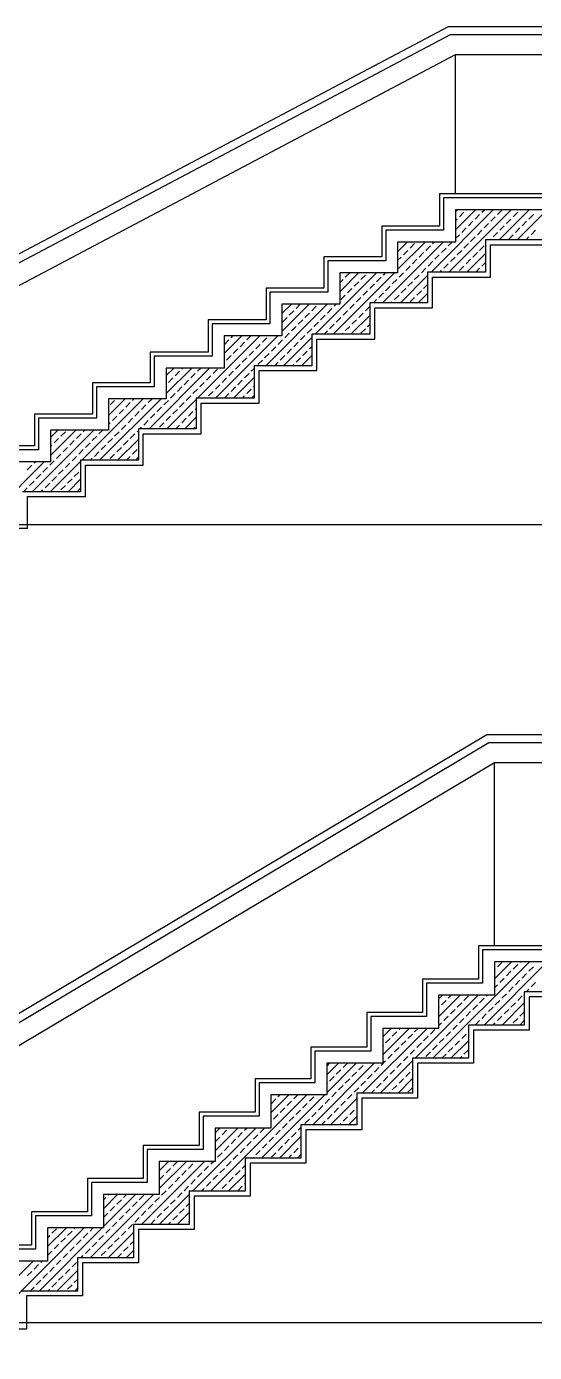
# Model space of a CAD drawing. Header units: millimetres. Extents: x 43168.9 to 43194.6, y -25545.1 to -25543.4.
# Drawn here: x 43184.2931 to 43184.3949, y -25544.5926 to -25544.3266 of the extents above; entities that cross this region are included whole.
import ezdxf

# ---------------------------------------------------------------- set-up
doc = ezdxf.new("R2010")
doc.units = ezdxf.units.MM
doc.header["$LTSCALE"] = 200
doc.linetypes.add('kesit_$0$HIDDEN2', pattern=[0.1875, 0.125, -0.0625])
for name, color, linetype in [('kaplama-gnl_sgh', 30, 'Continuous'), ('kesit_$0$gor-2_sgh', 161, 'Continuous'), ('kesit_$0$izd-alt_sgh', 8, 'kesit_$0$HIDDEN2'), ('kesit_$0$metal-mal._sgh', 122, 'Continuous'), ('kolon-b.a_sgh', 6, 'Continuous'), ('siva_sgh', 145, 'Continuous'), ('tarama-betonarme_sgh', 223, 'Continuous')]:
    doc.layers.add(name, color=color, linetype=linetype)

msp = doc.modelspace()

# ---------------------------------------------------------------- linework, layer by layer
at = {"layer": 'kaplama-gnl_sgh'}
for p, q in [((43184.44269, -25544.3602), (43184.37589, -25544.3602)), ((43184.37589, -25544.3602), (43184.37589, -25544.36669)), ((43184.44349, -25544.361), (43184.37669, -25544.361)), ((43184.37669, -25544.361), (43184.37669, -25544.36749)), ((43184.37589, -25544.36669), (43184.36429, -25544.36669)), ((43184.36429, -25544.36669), (43184.36429, -25544.37283)), ((43184.37669, -25544.36749), (43184.36509, -25544.36749)), ((43184.36509, -25544.36749), (43184.36509, -25544.37363)), ((43184.36429, -25544.37283), (43184.35269, -25544.37283)), ((43184.35269, -25544.37283), (43184.35269, -25544.37915)), ((43184.36509, -25544.37363), (43184.35349, -25544.37363)), ((43184.35349, -25544.37363), (43184.35349, -25544.37995)), ((43184.35269, -25544.37915), (43184.34109, -25544.37915)), ((43184.34109, -25544.37915), (43184.34109, -25544.38546)), ((43184.35349, -25544.37995), (43184.34189, -25544.37995)), ((43184.34189, -25544.37995), (43184.34189, -25544.38626)), ((43184.34109, -25544.38546), (43184.32949, -25544.38546)), ((43184.32949, -25544.38546), (43184.32949, -25544.39195)), ((43184.34189, -25544.38626), (43184.33029, -25544.38626)), ((43184.33029, -25544.38626), (43184.33029, -25544.39275)), ((43184.32949, -25544.39195), (43184.31789, -25544.39195)), ((43184.31789, -25544.39195), (43184.31789, -25544.3981)), ((43184.33029, -25544.39275), (43184.31869, -25544.39275)), ((43184.31869, -25544.39275), (43184.31869, -25544.3989)), ((43184.31789, -25544.3981), (43184.30629, -25544.3981)), ((43184.30629, -25544.3981), (43184.30629, -25544.40441)), ((43184.31869, -25544.3989), (43184.30709, -25544.3989)), ((43184.30709, -25544.3989), (43184.30709, -25544.40521)), ((43184.30629, -25544.40441), (43184.29469, -25544.40441)), ((43184.29469, -25544.40441), (43184.29469, -25544.41073)), ((43184.30709, -25544.40521), (43184.29549, -25544.40521)), ((43184.29549, -25544.40521), (43184.29549, -25544.41153)), ((43184.29469, -25544.41073), (43184.28309, -25544.41073)), ((43184.29549, -25544.41153), (43184.28389, -25544.41153)), ((43184.43169, -25544.51103), (43184.38369, -25544.51103)), ((43184.38369, -25544.51103), (43184.38369, -25544.51769)), ((43184.43249, -25544.51183), (43184.38449, -25544.51183)), ((43184.38449, -25544.51183), (43184.38449, -25544.51849)), ((43184.38369, -25544.51769), (43184.37249, -25544.51769)), ((43184.37249, -25544.51769), (43184.37249, -25544.52436)), ((43184.38449, -25544.51849), (43184.37329, -25544.51849)), ((43184.37329, -25544.51849), (43184.37329, -25544.52516)), ((43184.37249, -25544.52436), (43184.36129, -25544.52436)), ((43184.36129, -25544.52436), (43184.36129, -25544.53136)), ((43184.37329, -25544.52516), (43184.36209, -25544.52516)), ((43184.36209, -25544.52516), (43184.36209, -25544.53216)), ((43184.36129, -25544.53136), (43184.35009, -25544.53136)), ((43184.35009, -25544.53136), (43184.35009, -25544.53769)), ((43184.36209, -25544.53216), (43184.35089, -25544.53216)), ((43184.35089, -25544.53216), (43184.35089, -25544.53849)), ((43184.35009, -25544.53769), (43184.33889, -25544.53769)), ((43184.33889, -25544.53769), (43184.33889, -25544.54436)), ((43184.35089, -25544.53849), (43184.33969, -25544.53849)), ((43184.33969, -25544.53849), (43184.33969, -25544.54516)), ((43184.33889, -25544.54436), (43184.32769, -25544.54436)), ((43184.32769, -25544.54436), (43184.32769, -25544.55103)), ((43184.33969, -25544.54516), (43184.32849, -25544.54516)), ((43184.32849, -25544.54516), (43184.32849, -25544.55183)), ((43184.32769, -25544.55103), (43184.31649, -25544.55103)), ((43184.31649, -25544.55103), (43184.31649, -25544.55769)), ((43184.32849, -25544.55183), (43184.31729, -25544.55183)), ((43184.31729, -25544.55183), (43184.31729, -25544.55849)), ((43184.31649, -25544.55769), (43184.30529, -25544.55769)), ((43184.30529, -25544.55769), (43184.30529, -25544.56436)), ((43184.31729, -25544.55849), (43184.30609, -25544.55849)), ((43184.30609, -25544.55849), (43184.30609, -25544.56516)), ((43184.30529, -25544.56436), (43184.29409, -25544.56436)), ((43184.29409, -25544.56436), (43184.29409, -25544.57103)), ((43184.30609, -25544.56516), (43184.29489, -25544.56516)), ((43184.29489, -25544.56516), (43184.29489, -25544.57183)), ((43184.29409, -25544.57103), (43184.28289, -25544.57103)), ((43184.29489, -25544.57183), (43184.28369, -25544.57183))]:
    msp.add_line(p, q, dxfattribs=at)
at = {"layer": 'kesit_$0$gor-2_sgh'}
for p, q in [((43184.27469, -25544.38748), (43184.37909, -25544.33225)), ((43184.37909, -25544.3602), (43184.37909, -25544.33225)), ((43184.37909, -25544.33225), (43184.44224, -25544.33225)), ((43184.27489, -25544.54089), (43184.38689, -25544.47423)), ((43184.38689, -25544.51103), (43184.38689, -25544.47423)), ((43184.38689, -25544.47423), (43184.43489, -25544.47423))]:
    msp.add_line(p, q, dxfattribs=at)
at = {"layer": 'kesit_$0$izd-alt_sgh'}
for p, q in [((43185.17869, -25544.42656), (43183.58059, -25544.42656)), ((43183.07862, -25544.58656), (43185.19931, -25544.58656))]:
    msp.add_line(p, q, dxfattribs=at)
at = {"layer": 'kesit_$0$metal-mal._sgh'}
for p, q in [((43184.26909, -25544.3841), (43184.3777, -25544.32665)), ((43184.27069, -25544.38507), (43184.3781, -25544.32825)), ((43184.3777, -25544.32665), (43184.44076, -25544.32665)), ((43184.3781, -25544.32825), (43184.44118, -25544.32825)), ((43184.27203, -25544.53608), (43184.38535, -25544.46863)), ((43184.38535, -25544.46863), (43184.43335, -25544.46863)), ((43184.27284, -25544.53746), (43184.38579, -25544.47023)), ((43184.38579, -25544.47023), (43184.43379, -25544.47023))]:
    msp.add_line(p, q, dxfattribs=at)
at = {"layer": 'kolon-b.a_sgh'}
for p, q in [((43184.44589, -25544.3634), (43184.37909, -25544.3634)), ((43184.37909, -25544.3634), (43184.37909, -25544.36989)), ((43184.37909, -25544.36989), (43184.36749, -25544.36989)), ((43184.36749, -25544.36989), (43184.36749, -25544.37603)), ((43184.45189, -25544.3694), (43184.38509, -25544.3694)), ((43184.38509, -25544.3694), (43184.38509, -25544.37589)), ((43184.36749, -25544.37603), (43184.35589, -25544.37603)), ((43184.35589, -25544.37603), (43184.35589, -25544.38235)), ((43184.38509, -25544.37589), (43184.37349, -25544.37589)), ((43184.37349, -25544.37589), (43184.37349, -25544.38203)), ((43184.35589, -25544.38235), (43184.34429, -25544.38235)), ((43184.34429, -25544.38235), (43184.34429, -25544.38866)), ((43184.37349, -25544.38203), (43184.36189, -25544.38203)), ((43184.36189, -25544.38203), (43184.36189, -25544.38835)), ((43184.34429, -25544.38866), (43184.33269, -25544.38866)), ((43184.33269, -25544.38866), (43184.33269, -25544.39515)), ((43184.36189, -25544.38835), (43184.35029, -25544.38835)), ((43184.35029, -25544.38835), (43184.35029, -25544.39466)), ((43184.35029, -25544.39466), (43184.33869, -25544.39466)), ((43184.33869, -25544.39466), (43184.33869, -25544.40115)), ((43184.33269, -25544.39515), (43184.32109, -25544.39515)), ((43184.32109, -25544.39515), (43184.32109, -25544.4013)), ((43184.32109, -25544.4013), (43184.30949, -25544.4013)), ((43184.30949, -25544.4013), (43184.30949, -25544.40761)), ((43184.33869, -25544.40115), (43184.32709, -25544.40115)), ((43184.32709, -25544.40115), (43184.32709, -25544.4073)), ((43184.30949, -25544.40761), (43184.29789, -25544.40761)), ((43184.29789, -25544.40761), (43184.29789, -25544.41393)), ((43184.32709, -25544.4073), (43184.31549, -25544.4073)), ((43184.31549, -25544.4073), (43184.31549, -25544.41361)), ((43184.29789, -25544.41393), (43184.28629, -25544.41393)), ((43184.31549, -25544.41361), (43184.30389, -25544.41361)), ((43184.30389, -25544.41361), (43184.30389, -25544.41993)), ((43184.30389, -25544.41993), (43184.29229, -25544.41993)), ((43184.43489, -25544.51423), (43184.38689, -25544.51423)), ((43184.38689, -25544.51423), (43184.38689, -25544.52089)), ((43184.38689, -25544.52089), (43184.37569, -25544.52089)), ((43184.37569, -25544.52089), (43184.37569, -25544.52756)), ((43184.44089, -25544.52023), (43184.39289, -25544.52023)), ((43184.39289, -25544.52023), (43184.39289, -25544.52689)), ((43184.37569, -25544.52756), (43184.36449, -25544.52756)), ((43184.36449, -25544.52756), (43184.36449, -25544.53456)), ((43184.39289, -25544.52689), (43184.38169, -25544.52689)), ((43184.38169, -25544.52689), (43184.38169, -25544.53356)), ((43184.36449, -25544.53456), (43184.35329, -25544.53456)), ((43184.35329, -25544.53456), (43184.35329, -25544.54089)), ((43184.38169, -25544.53356), (43184.37049, -25544.53356)), ((43184.37049, -25544.53356), (43184.37049, -25544.54056)), ((43184.35329, -25544.54089), (43184.34209, -25544.54089)), ((43184.34209, -25544.54089), (43184.34209, -25544.54756)), ((43184.37049, -25544.54056), (43184.35929, -25544.54056)), ((43184.35929, -25544.54056), (43184.35929, -25544.54689)), ((43184.34209, -25544.54756), (43184.33089, -25544.54756)), ((43184.33089, -25544.54756), (43184.33089, -25544.55423)), ((43184.35929, -25544.54689), (43184.34809, -25544.54689)), ((43184.34809, -25544.54689), (43184.34809, -25544.55356)), ((43184.33089, -25544.55423), (43184.31969, -25544.55423)), ((43184.31969, -25544.55423), (43184.31969, -25544.56089)), ((43184.34809, -25544.55356), (43184.33689, -25544.55356)), ((43184.33689, -25544.55356), (43184.33689, -25544.56023)), ((43184.31969, -25544.56089), (43184.30849, -25544.56089)), ((43184.30849, -25544.56089), (43184.30849, -25544.56756)), ((43184.33689, -25544.56023), (43184.32569, -25544.56023)), ((43184.32569, -25544.56023), (43184.32569, -25544.56689)), ((43184.30849, -25544.56756), (43184.29729, -25544.56756)), ((43184.29729, -25544.56756), (43184.29729, -25544.57423)), ((43184.32569, -25544.56689), (43184.31449, -25544.56689)), ((43184.31449, -25544.56689), (43184.31449, -25544.57356)), ((43184.29729, -25544.57423), (43184.28609, -25544.57423)), ((43184.31449, -25544.57356), (43184.30329, -25544.57356)), ((43184.30329, -25544.57356), (43184.30329, -25544.58023)), ((43184.30329, -25544.58023), (43184.29209, -25544.58023))]:
    msp.add_line(p, q, dxfattribs=at)
at = {"layer": 'siva_sgh'}
for p, q in [((43184.38609, -25544.37689), (43184.38609, -25544.3704)), ((43184.38609, -25544.3704), (43184.45289, -25544.3704)), ((43184.37449, -25544.38303), (43184.37449, -25544.37689)), ((43184.37449, -25544.37689), (43184.38609, -25544.37689)), ((43184.36289, -25544.38935), (43184.36289, -25544.38303)), ((43184.36289, -25544.38303), (43184.37449, -25544.38303)), ((43184.35129, -25544.39566), (43184.35129, -25544.38935)), ((43184.35129, -25544.38935), (43184.36289, -25544.38935)), ((43184.33969, -25544.40215), (43184.33969, -25544.39566)), ((43184.33969, -25544.39566), (43184.35129, -25544.39566)), ((43184.32809, -25544.4083), (43184.32809, -25544.40215)), ((43184.32809, -25544.40215), (43184.33969, -25544.40215)), ((43184.31649, -25544.41461), (43184.31649, -25544.4083)), ((43184.31649, -25544.4083), (43184.32809, -25544.4083)), ((43184.30489, -25544.42093), (43184.30489, -25544.41461)), ((43184.30489, -25544.41461), (43184.31649, -25544.41461)), ((43184.29329, -25544.42724), (43184.29329, -25544.42093)), ((43184.29329, -25544.42093), (43184.30489, -25544.42093)), ((43184.28729, -25544.42724), (43184.29329, -25544.42724)), ((43184.44189, -25544.52123), (43184.39389, -25544.52123)), ((43184.39389, -25544.52123), (43184.39389, -25544.52789)), ((43184.39389, -25544.52789), (43184.38269, -25544.52789)), ((43184.38269, -25544.52789), (43184.38269, -25544.53456)), ((43184.38269, -25544.53456), (43184.37149, -25544.53456)), ((43184.37149, -25544.53456), (43184.37149, -25544.54156)), ((43184.37149, -25544.54156), (43184.36029, -25544.54156)), ((43184.36029, -25544.54156), (43184.36029, -25544.54789)), ((43184.36029, -25544.54789), (43184.34909, -25544.54789)), ((43184.34909, -25544.54789), (43184.34909, -25544.55456)), ((43184.34909, -25544.55456), (43184.33789, -25544.55456)), ((43184.33789, -25544.55456), (43184.33789, -25544.56123)), ((43184.33789, -25544.56123), (43184.32669, -25544.56123)), ((43184.32669, -25544.56123), (43184.32669, -25544.56789)), ((43184.32669, -25544.56789), (43184.31549, -25544.56789)), ((43184.31549, -25544.56789), (43184.31549, -25544.57456)), ((43184.31549, -25544.57456), (43184.30429, -25544.57456)), ((43184.30429, -25544.57456), (43184.30429, -25544.58123)), ((43184.30429, -25544.58123), (43184.29309, -25544.58123)), ((43184.29309, -25544.58123), (43184.29309, -25544.58789)), ((43184.29309, -25544.58789), (43184.28709, -25544.58789))]:
    msp.add_line(p, q, dxfattribs=at)
at = {"layer": 'tarama-betonarme_sgh'}
for p, q in [((43184.37419, -25544.37589), (43184.38667, -25544.3634)), ((43184.37778, -25544.37589), (43184.39027, -25544.3634)), ((43184.37909, -25544.3638), (43184.37949, -25544.3634)), ((43184.37909, -25544.36739), (43184.38308, -25544.3634)), ((43184.37909, -25544.3656), (43184.37943, -25544.36525)), ((43184.37988, -25544.3648), (43184.38078, -25544.3639)), ((43184.38123, -25544.36346), (43184.38129, -25544.3634)), ((43184.38303, -25544.36525), (43184.38392, -25544.36435)), ((43184.38437, -25544.3639), (43184.38488, -25544.3634)), ((43184.38617, -25544.3657), (43184.38707, -25544.3648)), ((43184.38752, -25544.36435), (43184.38841, -25544.36346)), ((43184.38786, -25544.3694), (43184.39386, -25544.3634)), ((43184.38931, -25544.36615), (43184.39021, -25544.36525)), ((43184.39066, -25544.3648), (43184.39156, -25544.3639)), ((43184.39145, -25544.3694), (43184.39745, -25544.3634)), ((43184.39201, -25544.36346), (43184.39206, -25544.3634)), ((43184.3938, -25544.36525), (43184.3947, -25544.36435)), ((43184.38033, -25544.36795), (43184.38123, -25544.36705)), ((43184.38168, -25544.3666), (43184.38258, -25544.3657)), ((43184.38348, -25544.36839), (43184.38437, -25544.3675)), ((43184.38482, -25544.36705), (43184.38572, -25544.36615)), ((43184.38662, -25544.36884), (43184.38752, -25544.36795)), ((43184.38797, -25544.3675), (43184.38886, -25544.3666)), ((43184.39111, -25544.36795), (43184.39201, -25544.36705)), ((43184.39246, -25544.3666), (43184.39335, -25544.3657)), ((43184.39425, -25544.36839), (43184.39515, -25544.3675)), ((43184.36445, -25544.38203), (43184.3766, -25544.36989)), ((43184.36749, -25544.37181), (43184.36941, -25544.36989)), ((43184.36749, -25544.3754), (43184.37301, -25544.36989)), ((43184.36749, -25544.37001), (43184.36762, -25544.36989)), ((43184.37001, -25544.37109), (43184.3709, -25544.37019)), ((43184.37315, -25544.37154), (43184.37405, -25544.37064)), ((43184.3745, -25544.37019), (43184.3748, -25544.36989)), ((43184.37764, -25544.37064), (43184.37839, -25544.36989)), ((43184.37909, -25544.36919), (43184.37988, -25544.36839)), ((43184.38078, -25544.37109), (43184.38168, -25544.37019)), ((43184.38213, -25544.36974), (43184.38303, -25544.36884)), ((43184.38392, -25544.37154), (43184.38482, -25544.37064)), ((43184.38606, -25544.3694), (43184.38617, -25544.36929)), ((43184.38976, -25544.36929), (43184.39066, -25544.36839)), ((43184.39325, -25544.3694), (43184.3938, -25544.36884)), ((43184.36749, -25544.3736), (43184.36821, -25544.37289)), ((43184.36866, -25544.37244), (43184.36956, -25544.37154)), ((43184.37045, -25544.37423), (43184.37135, -25544.37333)), ((43184.3718, -25544.37289), (43184.3727, -25544.37199)), ((43184.37494, -25544.37333), (43184.37584, -25544.37244)), ((43184.37629, -25544.37199), (43184.37719, -25544.37109)), ((43184.37809, -25544.37378), (43184.37899, -25544.37289)), ((43184.37943, -25544.37244), (43184.38033, -25544.37154)), ((43184.38123, -25544.37423), (43184.38213, -25544.37333)), ((43184.38137, -25544.37589), (43184.38509, -25544.37217)), ((43184.38258, -25544.37289), (43184.38348, -25544.37199)), ((43184.35095, -25544.38835), (43184.36327, -25544.37603)), ((43184.35454, -25544.38835), (43184.36686, -25544.37603)), ((43184.35589, -25544.37622), (43184.35608, -25544.37603)), ((43184.35589, -25544.37982), (43184.35967, -25544.37603)), ((43184.35698, -25544.37693), (43184.35788, -25544.37603)), ((43184.36462, -25544.37648), (43184.36506, -25544.37603)), ((43184.36776, -25544.37693), (43184.36866, -25544.37603)), ((43184.36911, -25544.37558), (43184.37001, -25544.37468)), ((43184.37225, -25544.37603), (43184.37315, -25544.37513)), ((43184.3736, -25544.37468), (43184.3745, -25544.37378)), ((43184.37599, -25544.37589), (43184.37629, -25544.37558)), ((43184.37674, -25544.37513), (43184.37764, -25544.37423)), ((43184.37988, -25544.37558), (43184.38078, -25544.37468)), ((43184.38317, -25544.37589), (43184.38392, -25544.37513)), ((43184.38437, -25544.37468), (43184.38509, -25544.37396)), ((43184.38497, -25544.37589), (43184.38509, -25544.37576)), ((43184.35589, -25544.37802), (43184.35653, -25544.37738)), ((43184.35878, -25544.37872), (43184.35968, -25544.37782)), ((43184.36013, -25544.37738), (43184.36103, -25544.37648)), ((43184.36192, -25544.37917), (43184.36282, -25544.37827)), ((43184.36327, -25544.37782), (43184.36417, -25544.37693)), ((43184.36507, -25544.37962), (43184.36596, -25544.37872)), ((43184.36641, -25544.37827), (43184.36731, -25544.37738)), ((43184.36804, -25544.38203), (43184.37349, -25544.37658)), ((43184.36956, -25544.37872), (43184.37045, -25544.37782)), ((43184.3709, -25544.37738), (43184.3718, -25544.37648)), ((43184.3727, -25544.37917), (43184.37349, -25544.37838)), ((43184.35609, -25544.38142), (43184.35698, -25544.38052)), ((43184.35743, -25544.38007), (43184.35833, -25544.37917)), ((43184.35923, -25544.38187), (43184.36013, -25544.38097)), ((43184.36058, -25544.38052), (43184.36147, -25544.37962)), ((43184.36265, -25544.38203), (43184.36327, -25544.38142)), ((43184.36372, -25544.38097), (43184.36462, -25544.38007)), ((43184.36686, -25544.38142), (43184.36776, -25544.38052)), ((43184.36821, -25544.38007), (43184.36911, -25544.37917)), ((43184.37001, -25544.38187), (43184.3709, -25544.38097)), ((43184.37135, -25544.38052), (43184.37225, -25544.37962)), ((43184.37163, -25544.38203), (43184.37349, -25544.38018)), ((43184.34104, -25544.39466), (43184.35336, -25544.38235)), ((43184.34429, -25544.38423), (43184.34617, -25544.38235)), ((43184.34429, -25544.38782), (43184.34977, -25544.38235)), ((43184.34429, -25544.38244), (43184.34438, -25544.38235)), ((43184.34576, -25544.38456), (43184.34666, -25544.38366)), ((43184.34711, -25544.38321), (43184.34797, -25544.38235)), ((43184.3489, -25544.38501), (43184.3498, -25544.38411)), ((43184.35025, -25544.38366), (43184.35115, -25544.38276)), ((43184.35339, -25544.38411), (43184.35429, -25544.38321)), ((43184.35474, -25544.38276), (43184.35515, -25544.38235)), ((43184.35653, -25544.38456), (43184.35743, -25544.38366)), ((43184.35788, -25544.38321), (43184.35878, -25544.38231)), ((43184.35968, -25544.38501), (43184.36058, -25544.38411)), ((43184.36103, -25544.38366), (43184.36189, -25544.3828)), ((43184.36625, -25544.38203), (43184.36641, -25544.38187)), ((43184.37343, -25544.38203), (43184.37349, -25544.38197)), ((43184.34441, -25544.38591), (43184.34531, -25544.38501)), ((43184.34755, -25544.38636), (43184.34845, -25544.38546)), ((43184.3507, -25544.3868), (43184.3516, -25544.38591)), ((43184.35204, -25544.38546), (43184.35294, -25544.38456)), ((43184.35384, -25544.38725), (43184.35474, -25544.38636)), ((43184.35519, -25544.38591), (43184.35609, -25544.38501)), ((43184.35813, -25544.38835), (43184.36189, -25544.38459)), ((43184.35833, -25544.38636), (43184.35923, -25544.38546)), ((43184.36147, -25544.3868), (43184.36189, -25544.38639)), ((43184.32737, -25544.40115), (43184.33986, -25544.38866)), ((43184.33097, -25544.40115), (43184.34345, -25544.38866)), ((43184.33269, -25544.39224), (43184.33627, -25544.38866)), ((43184.33408, -25544.38905), (43184.33447, -25544.38866)), ((43184.33723, -25544.3895), (43184.33806, -25544.38866)), ((43184.34037, -25544.38995), (43184.34127, -25544.38905)), ((43184.34463, -25544.39466), (43184.35029, -25544.38901)), ((43184.34486, -25544.38905), (43184.34576, -25544.38815)), ((43184.34621, -25544.3877), (43184.34711, -25544.3868)), ((43184.348, -25544.3895), (43184.3489, -25544.3886)), ((43184.34935, -25544.38815), (43184.35025, -25544.38725)), ((43184.35275, -25544.38835), (43184.35339, -25544.3877)), ((43184.35634, -25544.38835), (43184.35653, -25544.38815)), ((43184.35698, -25544.3877), (43184.35788, -25544.3868)), ((43184.36013, -25544.38815), (43184.36103, -25544.38725)), ((43184.36173, -25544.38835), (43184.36189, -25544.38818)), ((43184.33274, -25544.3904), (43184.33364, -25544.3895)), ((43184.33453, -25544.39219), (43184.33543, -25544.39129)), ((43184.33588, -25544.39085), (43184.33678, -25544.38995)), ((43184.33768, -25544.39264), (43184.33857, -25544.39174)), ((43184.33902, -25544.39129), (43184.33992, -25544.3904)), ((43184.34217, -25544.39174), (43184.34306, -25544.39085)), ((43184.34351, -25544.3904), (43184.34441, -25544.3895)), ((43184.34531, -25544.39219), (43184.34621, -25544.39129)), ((43184.34666, -25544.39085), (43184.34755, -25544.38995)), ((43184.34845, -25544.39264), (43184.34935, -25544.39174)), ((43184.3498, -25544.39129), (43184.35029, -25544.3908)), ((43184.33269, -25544.39404), (43184.33274, -25544.39399)), ((43184.33319, -25544.39354), (43184.33408, -25544.39264)), ((43184.33498, -25544.39534), (43184.33588, -25544.39444)), ((43184.33633, -25544.39399), (43184.33723, -25544.39309)), ((43184.33947, -25544.39444), (43184.34037, -25544.39354)), ((43184.34082, -25544.39309), (43184.34172, -25544.39219)), ((43184.34284, -25544.39466), (43184.34351, -25544.39399)), ((43184.34396, -25544.39354), (43184.34486, -25544.39264)), ((43184.34643, -25544.39466), (43184.34666, -25544.39444)), ((43184.34711, -25544.39399), (43184.348, -25544.39309)), ((43184.34823, -25544.39466), (43184.35029, -25544.3926)), ((43184.35025, -25544.39444), (43184.35029, -25544.3944)), ((43184.31763, -25544.4073), (43184.32978, -25544.39515)), ((43184.32109, -25544.39665), (43184.3226, -25544.39515)), ((43184.32109, -25544.40025), (43184.32619, -25544.39515)), ((43184.32151, -25544.39803), (43184.32241, -25544.39713)), ((43184.32286, -25544.39668), (43184.32376, -25544.39578)), ((43184.32421, -25544.39534), (43184.32439, -25544.39515)), ((43184.326, -25544.39713), (43184.3269, -25544.39623)), ((43184.32735, -25544.39578), (43184.32799, -25544.39515)), ((43184.32915, -25544.39758), (43184.33004, -25544.39668)), ((43184.33049, -25544.39623), (43184.33139, -25544.39534)), ((43184.33229, -25544.39803), (43184.33319, -25544.39713)), ((43184.33364, -25544.39668), (43184.33453, -25544.39578)), ((43184.33456, -25544.40115), (43184.33869, -25544.39702)), ((43184.33678, -25544.39713), (43184.33768, -25544.39623)), ((43184.33813, -25544.39578), (43184.33869, -25544.39522)), ((43184.32331, -25544.39983), (43184.32421, -25544.39893)), ((43184.32466, -25544.39848), (43184.32555, -25544.39758)), ((43184.32645, -25544.40027), (43184.32735, -25544.39938)), ((43184.3278, -25544.39893), (43184.3287, -25544.39803)), ((43184.32959, -25544.40072), (43184.33049, -25544.39983)), ((43184.33094, -25544.39938), (43184.33184, -25544.39848)), ((43184.33408, -25544.39983), (43184.33498, -25544.39893)), ((43184.33543, -25544.39848), (43184.33633, -25544.39758)), ((43184.33723, -25544.40027), (43184.33813, -25544.39938)), ((43184.33857, -25544.39893), (43184.33869, -25544.39881)), ((43184.30413, -25544.41361), (43184.31645, -25544.4013)), ((43184.30773, -25544.41361), (43184.32004, -25544.4013)), ((43184.30949, -25544.40466), (43184.31286, -25544.4013)), ((43184.30984, -25544.40252), (43184.31074, -25544.40162)), ((43184.31298, -25544.40297), (43184.31388, -25544.40207)), ((43184.31433, -25544.40162), (43184.31465, -25544.4013)), ((43184.31612, -25544.40342), (43184.31702, -25544.40252)), ((43184.31747, -25544.40207), (43184.31825, -25544.4013)), ((43184.32061, -25544.40252), (43184.32151, -25544.40162)), ((43184.32123, -25544.4073), (43184.32709, -25544.40143)), ((43184.32196, -25544.40117), (43184.32286, -25544.40027)), ((43184.32376, -25544.40297), (43184.32466, -25544.40207)), ((43184.3251, -25544.40162), (43184.326, -25544.40072)), ((43184.33276, -25544.40115), (43184.33364, -25544.40027)), ((43184.33635, -25544.40115), (43184.33678, -25544.40072)), ((43184.33815, -25544.40115), (43184.33869, -25544.40061)), ((43184.31029, -25544.40566), (43184.31118, -25544.40476)), ((43184.31163, -25544.40432), (43184.31253, -25544.40342)), ((43184.31343, -25544.40611), (43184.31433, -25544.40521)), ((43184.31478, -25544.40476), (43184.31567, -25544.40387)), ((43184.31792, -25544.40521), (43184.31882, -25544.40432)), ((43184.31927, -25544.40387), (43184.32016, -25544.40297)), ((43184.32106, -25544.40566), (43184.32196, -25544.40476)), ((43184.32241, -25544.40432), (43184.32331, -25544.40342)), ((43184.32421, -25544.40611), (43184.3251, -25544.40521)), ((43184.32482, -25544.4073), (43184.32709, -25544.40502)), ((43184.32555, -25544.40476), (43184.32645, -25544.40387)), ((43184.3269, -25544.40342), (43184.32709, -25544.40323)), ((43184.29423, -25544.41993), (43184.30654, -25544.40761)), ((43184.29789, -25544.40908), (43184.29936, -25544.40761)), ((43184.29789, -25544.41267), (43184.30295, -25544.40761)), ((43184.29996, -25544.40881), (43184.30086, -25544.40791)), ((43184.30445, -25544.40791), (43184.30475, -25544.40761)), ((43184.30759, -25544.40836), (43184.30834, -25544.40761)), ((43184.30949, -25544.40646), (43184.30984, -25544.40611)), ((43184.31074, -25544.40881), (43184.31163, -25544.40791)), ((43184.31208, -25544.40746), (43184.31298, -25544.40656)), ((43184.31523, -25544.40791), (43184.31549, -25544.40764)), ((43184.31584, -25544.4073), (43184.31612, -25544.40701)), ((43184.31657, -25544.40656), (43184.31747, -25544.40566)), ((43184.31972, -25544.40701), (43184.32061, -25544.40611)), ((43184.32302, -25544.4073), (43184.32376, -25544.40656)), ((43184.32661, -25544.4073), (43184.3269, -25544.40701)), ((43184.29789, -25544.41087), (43184.29816, -25544.4106)), ((43184.29861, -25544.41015), (43184.29951, -25544.40926)), ((43184.30176, -25544.4106), (43184.30265, -25544.4097)), ((43184.3031, -25544.40926), (43184.304, -25544.40836)), ((43184.3049, -25544.41105), (43184.3058, -25544.41015)), ((43184.30625, -25544.4097), (43184.30714, -25544.40881)), ((43184.30804, -25544.4115), (43184.30894, -25544.4106)), ((43184.30939, -25544.41015), (43184.31029, -25544.40926)), ((43184.31132, -25544.41361), (43184.31549, -25544.40944)), ((43184.31253, -25544.4106), (43184.31343, -25544.4097)), ((43184.31388, -25544.40926), (43184.31478, -25544.40836)), ((43184.29906, -25544.4133), (43184.29996, -25544.4124)), ((43184.30041, -25544.41195), (43184.30131, -25544.41105)), ((43184.3022, -25544.41375), (43184.3031, -25544.41285)), ((43184.30355, -25544.4124), (43184.30445, -25544.4115)), ((43184.30593, -25544.41361), (43184.30625, -25544.4133)), ((43184.30669, -25544.41285), (43184.30759, -25544.41195)), ((43184.30984, -25544.4133), (43184.31074, -25544.4124)), ((43184.31118, -25544.41195), (43184.31208, -25544.41105)), ((43184.31311, -25544.41361), (43184.31388, -25544.41285)), ((43184.31433, -25544.4124), (43184.31523, -25544.4115)), ((43184.31491, -25544.41361), (43184.31549, -25544.41303)), ((43184.284, -25544.42656), (43184.29663, -25544.41393)), ((43184.29322, -25544.41554), (43184.29412, -25544.41464)), ((43184.29457, -25544.41419), (43184.29484, -25544.41393)), ((43184.29637, -25544.41599), (43184.29727, -25544.41509)), ((43184.29771, -25544.41464), (43184.29861, -25544.41375)), ((43184.29782, -25544.41993), (43184.30389, -25544.41385)), ((43184.29951, -25544.41644), (43184.30041, -25544.41554)), ((43184.30086, -25544.41509), (43184.30176, -25544.41419)), ((43184.30265, -25544.41689), (43184.30355, -25544.41599)), ((43184.29367, -25544.41868), (43184.29457, -25544.41779)), ((43184.29502, -25544.41734), (43184.29592, -25544.41644)), ((43184.29682, -25544.41913), (43184.29771, -25544.41824)), ((43184.29816, -25544.41779), (43184.29906, -25544.41689)), ((43184.29996, -25544.41958), (43184.30086, -25544.41868)), ((43184.30131, -25544.41824), (43184.3022, -25544.41734)), ((43184.30141, -25544.41993), (43184.30389, -25544.41745)), ((43184.29243, -25544.41993), (43184.29322, -25544.41913)), ((43184.29602, -25544.41993), (43184.29637, -25544.41958)), ((43184.30321, -25544.41993), (43184.30389, -25544.41924)), ((43184.37457, -25544.53356), (43184.3939, -25544.51423)), ((43184.38483, -25544.52689), (43184.39749, -25544.51423)), ((43184.38689, -25544.51764), (43184.39031, -25544.51423)), ((43184.38752, -25544.51522), (43184.38841, -25544.51432)), ((43184.39201, -25544.51432), (43184.39211, -25544.51423)), ((43184.38689, -25544.51585), (43184.38707, -25544.51567)), ((43184.38931, -25544.51702), (43184.39021, -25544.51612)), ((43184.39066, -25544.51567), (43184.39156, -25544.51477)), ((43184.39246, -25544.51747), (43184.39335, -25544.51657)), ((43184.3938, -25544.51612), (43184.3947, -25544.51522)), ((43184.38689, -25544.51944), (43184.38752, -25544.51881)), ((43184.38797, -25544.51837), (43184.38886, -25544.51747)), ((43184.38976, -25544.52016), (43184.39066, -25544.51926)), ((43184.39111, -25544.51881), (43184.39201, -25544.51792)), ((43184.39329, -25544.52023), (43184.3938, -25544.51971)), ((43184.39425, -25544.51926), (43184.39515, -25544.51837)), ((43184.37098, -25544.53356), (43184.38364, -25544.52089)), ((43184.37569, -25544.52166), (43184.37646, -25544.52089)), ((43184.37569, -25544.52525), (43184.38005, -25544.52089)), ((43184.37629, -25544.52286), (43184.37719, -25544.52196)), ((43184.37764, -25544.52151), (43184.37825, -25544.52089)), ((43184.37943, -25544.5233), (43184.38033, -25544.52241)), ((43184.38078, -25544.52196), (43184.38168, -25544.52106)), ((43184.38392, -25544.52241), (43184.38482, -25544.52151)), ((43184.38527, -25544.52106), (43184.38544, -25544.52089)), ((43184.38707, -25544.52286), (43184.38797, -25544.52196)), ((43184.38841, -25544.52151), (43184.38931, -25544.52061)), ((43184.39021, -25544.5233), (43184.39111, -25544.52241)), ((43184.39156, -25544.52196), (43184.39246, -25544.52106)), ((43184.37569, -25544.52346), (43184.37584, -25544.5233)), ((43184.37809, -25544.52465), (43184.37899, -25544.52375)), ((43184.38123, -25544.5251), (43184.38213, -25544.5242)), ((43184.38258, -25544.52375), (43184.38348, -25544.52286)), ((43184.38437, -25544.52555), (43184.38527, -25544.52465)), ((43184.38572, -25544.5242), (43184.38662, -25544.5233)), ((43184.38842, -25544.52689), (43184.39289, -25544.52242)), ((43184.38886, -25544.52465), (43184.38976, -25544.52375)), ((43184.39201, -25544.5251), (43184.39289, -25544.52422)), ((43184.36038, -25544.54056), (43184.37338, -25544.52756)), ((43184.36449, -25544.52927), (43184.3662, -25544.52756)), ((43184.36449, -25544.53286), (43184.36979, -25544.52756)), ((43184.36776, -25544.52779), (43184.368, -25544.52756)), ((43184.3709, -25544.52824), (43184.37159, -25544.52756)), ((43184.37569, -25544.52705), (43184.37629, -25544.52645)), ((43184.37674, -25544.526), (43184.37764, -25544.5251)), ((43184.37854, -25544.52779), (43184.37943, -25544.5269)), ((43184.37988, -25544.52645), (43184.38078, -25544.52555)), ((43184.38303, -25544.52689), (43184.38392, -25544.526)), ((43184.38662, -25544.52689), (43184.38707, -25544.52645)), ((43184.38752, -25544.526), (43184.38841, -25544.5251)), ((43184.39066, -25544.52645), (43184.39156, -25544.52555)), ((43184.39201, -25544.52689), (43184.39289, -25544.52601)), ((43184.36507, -25544.53049), (43184.36596, -25544.52959)), ((43184.36641, -25544.52914), (43184.36731, -25544.52824)), ((43184.36821, -25544.53094), (43184.36911, -25544.53004)), ((43184.36956, -25544.52959), (43184.37045, -25544.52869)), ((43184.3727, -25544.53004), (43184.3736, -25544.52914)), ((43184.37405, -25544.52869), (43184.37494, -25544.52779)), ((43184.37584, -25544.53049), (43184.37674, -25544.52959)), ((43184.37719, -25544.52914), (43184.37809, -25544.52824)), ((43184.37816, -25544.53356), (43184.38169, -25544.53003)), ((43184.37899, -25544.53094), (43184.37988, -25544.53004)), ((43184.38033, -25544.52959), (43184.38123, -25544.52869)), ((43184.38168, -25544.52824), (43184.38169, -25544.52823)), ((43184.36449, -25544.53106), (43184.36462, -25544.53094)), ((43184.36552, -25544.53363), (43184.36641, -25544.53273)), ((43184.36686, -25544.53228), (43184.36776, -25544.53139)), ((43184.37001, -25544.53273), (43184.3709, -25544.53184)), ((43184.37135, -25544.53139), (43184.37225, -25544.53049)), ((43184.37315, -25544.53318), (43184.37405, -25544.53228)), ((43184.3745, -25544.53184), (43184.37539, -25544.53094)), ((43184.37636, -25544.53356), (43184.37719, -25544.53273)), ((43184.37764, -25544.53228), (43184.37854, -25544.53139)), ((43184.38078, -25544.53273), (43184.38168, -25544.53184)), ((43184.35046, -25544.54689), (43184.36279, -25544.53456)), ((43184.35329, -25544.53688), (43184.35561, -25544.53456)), ((43184.35329, -25544.54047), (43184.3592, -25544.53456)), ((43184.35339, -25544.53498), (43184.35381, -25544.53456)), ((43184.35653, -25544.53543), (43184.3574, -25544.53456)), ((43184.35968, -25544.53588), (43184.36058, -25544.53498)), ((43184.36282, -25544.53633), (43184.36372, -25544.53543)), ((43184.36398, -25544.54056), (43184.37049, -25544.53404)), ((43184.36417, -25544.53498), (43184.36507, -25544.53408)), ((43184.36731, -25544.53543), (43184.36821, -25544.53453)), ((43184.36866, -25544.53408), (43184.36956, -25544.53318)), ((43184.37996, -25544.53356), (43184.38033, -25544.53318)), ((43184.35384, -25544.53812), (43184.35474, -25544.53722)), ((43184.35519, -25544.53677), (43184.35609, -25544.53588)), ((43184.35698, -25544.53857), (43184.35788, -25544.53767)), ((43184.35833, -25544.53722), (43184.35923, -25544.53633)), ((43184.36013, -25544.53902), (43184.36103, -25544.53812)), ((43184.36147, -25544.53767), (43184.36237, -25544.53677)), ((43184.36462, -25544.53812), (43184.36552, -25544.53722)), ((43184.36596, -25544.53677), (43184.36686, -25544.53588)), ((43184.36757, -25544.54056), (43184.37049, -25544.53764)), ((43184.36776, -25544.53857), (43184.36866, -25544.53767)), ((43184.36911, -25544.53722), (43184.37001, -25544.53633)), ((43184.37045, -25544.53588), (43184.37049, -25544.53584)), ((43184.32994, -25544.56023), (43184.34927, -25544.54089)), ((43184.3402, -25544.55356), (43184.35287, -25544.54089)), ((43184.34209, -25544.54448), (43184.34568, -25544.54089)), ((43184.34351, -25544.54126), (43184.34389, -25544.54089)), ((43184.34666, -25544.54171), (43184.34748, -25544.54089)), ((43184.35329, -25544.53867), (43184.35339, -25544.53857)), ((43184.35429, -25544.54126), (43184.35519, -25544.54037)), ((43184.35564, -25544.53992), (43184.35653, -25544.53902)), ((43184.35743, -25544.54171), (43184.35833, -25544.54082)), ((43184.35878, -25544.54037), (43184.35968, -25544.53947)), ((43184.36218, -25544.54056), (43184.36282, -25544.53992)), ((43184.36327, -25544.53947), (43184.36417, -25544.53857)), ((43184.36577, -25544.54056), (43184.36596, -25544.54037)), ((43184.36641, -25544.53992), (43184.36731, -25544.53902)), ((43184.36956, -25544.54037), (43184.37045, -25544.53947)), ((43184.34217, -25544.54261), (43184.34306, -25544.54171)), ((43184.34396, -25544.54441), (43184.34486, -25544.54351)), ((43184.34531, -25544.54306), (43184.34621, -25544.54216)), ((43184.34845, -25544.54351), (43184.34935, -25544.54261)), ((43184.3498, -25544.54216), (43184.3507, -25544.54126)), ((43184.3516, -25544.54396), (43184.35249, -25544.54306)), ((43184.35294, -25544.54261), (43184.35384, -25544.54171)), ((43184.35405, -25544.54689), (43184.35929, -25544.54165)), ((43184.35474, -25544.54441), (43184.35564, -25544.54351)), ((43184.35609, -25544.54306), (43184.35698, -25544.54216)), ((43184.35923, -25544.54351), (43184.35929, -25544.54345)), ((43184.34209, -25544.54628), (43184.34217, -25544.5462)), ((43184.34262, -25544.54575), (43184.34351, -25544.54486)), ((43184.34576, -25544.5462), (43184.34666, -25544.54531)), ((43184.34711, -25544.54486), (43184.348, -25544.54396)), ((43184.3489, -25544.54665), (43184.3498, -25544.54575)), ((43184.35025, -25544.54531), (43184.35115, -25544.54441)), ((43184.35225, -25544.54689), (43184.35294, -25544.5462)), ((43184.35339, -25544.54575), (43184.35429, -25544.54486)), ((43184.35653, -25544.5462), (43184.35743, -25544.54531)), ((43184.35764, -25544.54689), (43184.35929, -25544.54524)), ((43184.35788, -25544.54486), (43184.35878, -25544.54396)), ((43184.32635, -25544.56023), (43184.33902, -25544.54756)), ((43184.33089, -25544.5485), (43184.33183, -25544.54756)), ((43184.33089, -25544.55209), (43184.33542, -25544.54756)), ((43184.33229, -25544.5489), (43184.33319, -25544.548)), ((43184.33543, -25544.54935), (43184.33633, -25544.54845)), ((43184.33678, -25544.548), (43184.33722, -25544.54756)), ((43184.33857, -25544.5498), (43184.33947, -25544.5489)), ((43184.33992, -25544.54845), (43184.34081, -25544.54756)), ((43184.34306, -25544.5489), (43184.34396, -25544.548)), ((43184.34441, -25544.54755), (43184.34531, -25544.54665)), ((43184.34621, -25544.54935), (43184.34711, -25544.54845)), ((43184.34755, -25544.548), (43184.34809, -25544.54746)), ((43184.35585, -25544.54689), (43184.35609, -25544.54665)), ((43184.33094, -25544.55025), (43184.33184, -25544.54935)), ((43184.33274, -25544.55204), (43184.33364, -25544.55114)), ((43184.33408, -25544.55069), (43184.33498, -25544.5498)), ((43184.33588, -25544.55249), (43184.33678, -25544.55159)), ((43184.33723, -25544.55114), (43184.33813, -25544.55025)), ((43184.34037, -25544.55159), (43184.34127, -25544.55069)), ((43184.34172, -25544.55025), (43184.34262, -25544.54935)), ((43184.34351, -25544.55204), (43184.34441, -25544.55114)), ((43184.34379, -25544.55356), (43184.34809, -25544.54926)), ((43184.34486, -25544.55069), (43184.34576, -25544.5498)), ((43184.34666, -25544.55249), (43184.34755, -25544.55159)), ((43184.348, -25544.55114), (43184.34809, -25544.55106)), ((43184.31609, -25544.56689), (43184.32876, -25544.55423)), ((43184.31969, -25544.55611), (43184.32157, -25544.55423)), ((43184.31969, -25544.5597), (43184.32516, -25544.55423)), ((43184.31969, -25544.55431), (43184.31978, -25544.55423)), ((43184.32241, -25544.55518), (43184.32331, -25544.55429)), ((43184.3269, -25544.55429), (43184.32696, -25544.55423)), ((43184.33004, -25544.55474), (43184.33055, -25544.55423)), ((43184.33089, -25544.55389), (43184.33094, -25544.55384)), ((43184.33139, -25544.55339), (43184.33229, -25544.55249)), ((43184.33319, -25544.55518), (43184.33408, -25544.55429)), ((43184.33453, -25544.55384), (43184.33543, -25544.55294)), ((43184.3384, -25544.55356), (43184.33857, -25544.55339)), ((43184.33902, -25544.55294), (43184.33992, -25544.55204)), ((43184.34217, -25544.55339), (43184.34306, -25544.55249)), ((43184.34559, -25544.55356), (43184.34621, -25544.55294)), ((43184.34738, -25544.55356), (43184.34809, -25544.55285)), ((43184.31972, -25544.55788), (43184.32061, -25544.55698)), ((43184.32106, -25544.55653), (43184.32196, -25544.55563)), ((43184.32421, -25544.55698), (43184.3251, -25544.55608)), ((43184.32555, -25544.55563), (43184.32645, -25544.55474)), ((43184.32735, -25544.55743), (43184.32825, -25544.55653)), ((43184.3287, -25544.55608), (43184.32959, -25544.55518)), ((43184.33049, -25544.55788), (43184.33139, -25544.55698)), ((43184.33184, -25544.55653), (43184.33274, -25544.55563)), ((43184.33353, -25544.56023), (43184.33689, -25544.55687)), ((43184.33498, -25544.55698), (43184.33588, -25544.55608)), ((43184.33633, -25544.55563), (43184.33689, -25544.55507)), ((43184.32151, -25544.55967), (43184.32241, -25544.55878)), ((43184.32286, -25544.55833), (43184.32376, -25544.55743)), ((43184.32466, -25544.56012), (43184.32555, -25544.55923)), ((43184.326, -25544.55878), (43184.3269, -25544.55788)), ((43184.32915, -25544.55923), (43184.33004, -25544.55833)), ((43184.33229, -25544.55967), (43184.33319, -25544.55878)), ((43184.33364, -25544.55833), (43184.33453, -25544.55743)), ((43184.33543, -25544.56012), (43184.33633, -25544.55923)), ((43184.33678, -25544.55878), (43184.33689, -25544.55866)), ((43184.30583, -25544.57356), (43184.3185, -25544.56089)), ((43184.30849, -25544.56372), (43184.31131, -25544.56089)), ((43184.30849, -25544.56731), (43184.31491, -25544.56089)), ((43184.30849, -25544.56192), (43184.30894, -25544.56147)), ((43184.30939, -25544.56102), (43184.30952, -25544.56089)), ((43184.31118, -25544.56282), (43184.31208, -25544.56192)), ((43184.31253, -25544.56147), (43184.31311, -25544.56089)), ((43184.31567, -25544.56192), (43184.31657, -25544.56102)), ((43184.31882, -25544.56237), (43184.31972, -25544.56147)), ((43184.31968, -25544.56689), (43184.32569, -25544.56088)), ((43184.32016, -25544.56102), (43184.32106, -25544.56012)), ((43184.32196, -25544.56282), (43184.32286, -25544.56192)), ((43184.32331, -25544.56147), (43184.32421, -25544.56057)), ((43184.32814, -25544.56023), (43184.3287, -25544.55967)), ((43184.33174, -25544.56023), (43184.33184, -25544.56012)), ((43184.30849, -25544.56551), (43184.30939, -25544.56461)), ((43184.30984, -25544.56416), (43184.31074, -25544.56327)), ((43184.31298, -25544.56461), (43184.31388, -25544.56372)), ((43184.31433, -25544.56327), (43184.31523, -25544.56237)), ((43184.31612, -25544.56506), (43184.31702, -25544.56416)), ((43184.31747, -25544.56372), (43184.31837, -25544.56282)), ((43184.31927, -25544.56551), (43184.32016, -25544.56461)), ((43184.32061, -25544.56416), (43184.32151, -25544.56327)), ((43184.32327, -25544.56689), (43184.32569, -25544.56448)), ((43184.32376, -25544.56461), (43184.32466, -25544.56372)), ((43184.3251, -25544.56327), (43184.32569, -25544.56268)), ((43184.27965, -25544.59256), (43184.30465, -25544.56756)), ((43184.29557, -25544.58023), (43184.30824, -25544.56756)), ((43184.29729, -25544.56773), (43184.29746, -25544.56756)), ((43184.29729, -25544.57132), (43184.30105, -25544.56756)), ((43184.30265, -25544.56776), (43184.30285, -25544.56756)), ((43184.3058, -25544.56821), (43184.30644, -25544.56756)), ((43184.31029, -25544.56731), (43184.31118, -25544.56641)), ((43184.31163, -25544.56596), (43184.31253, -25544.56506)), ((43184.31343, -25544.56776), (43184.31433, -25544.56686)), ((43184.31478, -25544.56641), (43184.31567, -25544.56551)), ((43184.31792, -25544.56686), (43184.31882, -25544.56596)), ((43184.32148, -25544.56689), (43184.32196, -25544.56641)), ((43184.32241, -25544.56596), (43184.32331, -25544.56506)), ((43184.32507, -25544.56689), (43184.3251, -25544.56686)), ((43184.32555, -25544.56641), (43184.32569, -25544.56627)), ((43184.29729, -25544.56953), (43184.29771, -25544.5691)), ((43184.29816, -25544.56865), (43184.29906, -25544.56776)), ((43184.29996, -25544.57045), (43184.30086, -25544.56955)), ((43184.30131, -25544.5691), (43184.3022, -25544.56821)), ((43184.3031, -25544.5709), (43184.304, -25544.57)), ((43184.30445, -25544.56955), (43184.30535, -25544.56865)), ((43184.30759, -25544.57), (43184.30849, -25544.5691)), ((43184.30894, -25544.56865), (43184.30984, -25544.56776)), ((43184.30942, -25544.57356), (43184.31449, -25544.56849)), ((43184.31074, -25544.57045), (43184.31163, -25544.56955)), ((43184.31208, -25544.5691), (43184.31298, -25544.56821)), ((43184.29729, -25544.57312), (43184.29816, -25544.57225)), ((43184.29861, -25544.5718), (43184.29951, -25544.5709)), ((43184.30041, -25544.57359), (43184.30131, -25544.5727)), ((43184.30176, -25544.57225), (43184.30265, -25544.57135)), ((43184.3049, -25544.5727), (43184.3058, -25544.5718)), ((43184.30625, -25544.57135), (43184.30714, -25544.57045)), ((43184.30804, -25544.57314), (43184.30894, -25544.57225)), ((43184.30939, -25544.5718), (43184.31029, -25544.5709)), ((43184.31122, -25544.57356), (43184.31208, -25544.5727)), ((43184.31253, -25544.57225), (43184.31343, -25544.57135)), ((43184.31302, -25544.57356), (43184.31449, -25544.57208)), ((43184.31388, -25544.5709), (43184.31449, -25544.57029)), ((43184.27605, -25544.59256), (43184.29439, -25544.57423)), ((43184.29457, -25544.57584), (43184.29547, -25544.57494)), ((43184.29592, -25544.57449), (43184.29618, -25544.57423)), ((43184.29771, -25544.57629), (43184.29861, -25544.57539)), ((43184.29906, -25544.57494), (43184.29996, -25544.57404)), ((43184.3022, -25544.57539), (43184.3031, -25544.57449)), ((43184.30404, -25544.57356), (43184.30445, -25544.57314)), ((43184.29322, -25544.57719), (43184.29412, -25544.57629)), ((43184.29502, -25544.57898), (43184.29592, -25544.57808)), ((43184.29637, -25544.57763), (43184.29727, -25544.57674)), ((43184.29916, -25544.58023), (43184.30329, -25544.5761)), ((43184.29951, -25544.57808), (43184.30041, -25544.57719)), ((43184.30086, -25544.57674), (43184.30176, -25544.57584)), ((43184.30265, -25544.57853), (43184.30329, -25544.5779)), ((43184.29378, -25544.58023), (43184.29457, -25544.57943)), ((43184.29737, -25544.58023), (43184.29771, -25544.57988)), ((43184.29816, -25544.57943), (43184.29906, -25544.57853)), ((43184.30131, -25544.57988), (43184.3022, -25544.57898)), ((43184.30276, -25544.58023), (43184.30329, -25544.57969))]:
    msp.add_line(p, q, dxfattribs=at)

doc.saveas('drawing.dxf')
